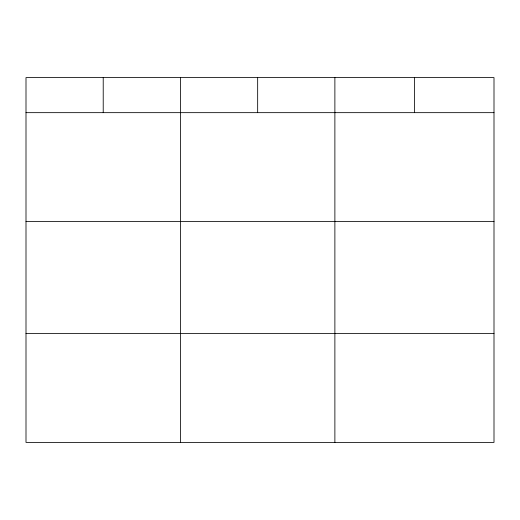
<?xml version="1.0" encoding="UTF-8"?>
<svg xmlns="http://www.w3.org/2000/svg" width="520" height="520" viewBox="0 0 520 520"><rect width="100%" height="100%" fill="white"/><g stroke="black" fill="none" stroke-linecap="round" stroke-linejoin="round"><path stroke-width="0.78" d="M494 221.468L494 77.61L26 77.61L26 442.39L494 442.39L494 221.468L26 221.468M26 112.658L494 112.658M26 333.58L494 333.58M414.44 77.61L414.44 112.658M334.88 77.61L334.88 442.39M257.66 77.61L257.66 112.658M180.44 77.61L180.44 442.39M103.22 77.61L103.22 112.658"/></g></svg>
